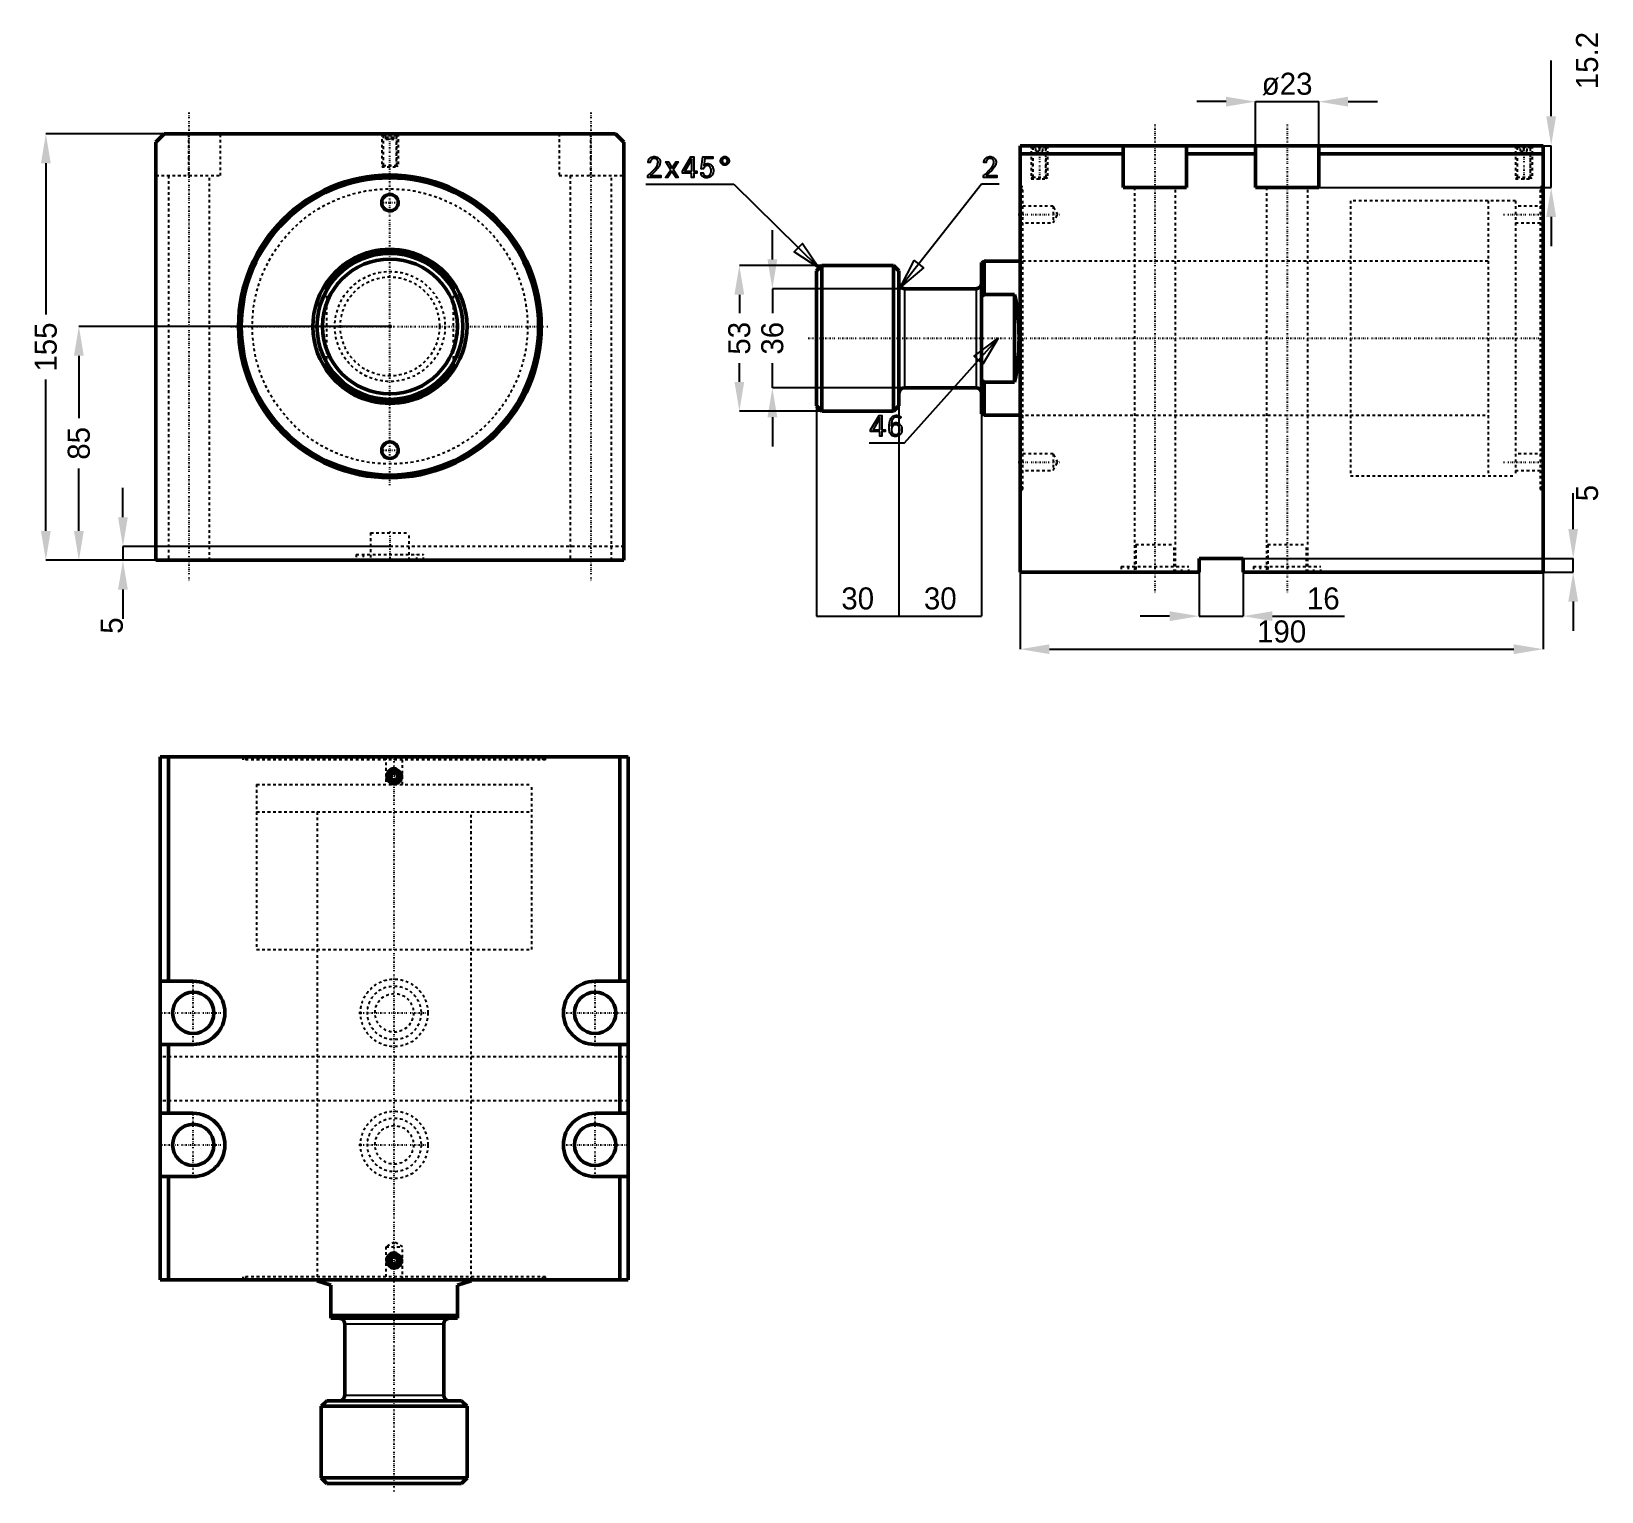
# Model space of a CAD drawing. Header units: millimetres. Extents: x -130 to 440, y -423 to 107.
import ezdxf

# ---------------------------------------------------------------- set-up
doc = ezdxf.new("R2010")
doc.units = ezdxf.units.MM
doc.linetypes.add('Center', pattern=[1.5, 0.45, -0.5, 0.05, -0.5])
doc.linetypes.add('Dashed', pattern=[2, 1, -1])
for name, color, linetype, lineweight in [('2d ConnectionPoints', 7, 'Continuous', 50), ('AM_0', 7, 'Continuous', 50), ('AM_4', 3, 'Continuous', 25), ('AM_5', 3, 'Continuous', 25), ('AM_7', 7, 'Center', 25), ('AM_9', 6, 'Dashed', 25)]:
    doc.layers.add(name, color=color, linetype=linetype, lineweight=lineweight)
doc.dimstyles.new('ISO-25', dxfattribs={"dimtxt": 2.5, "dimasz": 2.5, "dimexe": 1.25, "dimexo": 0.625, "dimtad": 1, "dimtxsty": 'Standard', "dimcen": 2.5, "dimadec": 0, "dimazin": 0, "dimtfac": 1, "dimtmove": 0, "dimatfit": 3, "dimfxl": 0, "dimarcsym": 0})

# ---------------------------------------------------------------- blocks, each defined once
blk = doc.blocks.new('1_JECX_MF_TLA_100_50_0_rod__0_in_JECX_MF_160_TLA_100_50_0__0')
at = {"layer": 'AM_0'}
for p, q in [((-23, 13.16), (-23, 15.97)), ((23, 15.97), (23, 13.16)), ((-23, -15.97), (-23, -13.16)), ((23, -13.16), (23, -15.97))]:
    blk.add_line(p, q, dxfattribs=at)
for points in [[(-23, 15.97), (-24.3, 13.9), (-25.42, 11.73), (-26.35, 9.47), (-27.07, 7.14), (-27.59, 4.75), (-27.9, 2.33), (-28, -0.11), (-27.88, -2.55), (-27.56, -4.97), (-27.02, -7.35), (-26.27, -9.68), (-25.33, -11.93), (-24.19, -14.1), (-23, -15.97)], [(23, -15.97), (24.3, -13.9), (25.42, -11.73), (26.35, -9.47), (27.07, -7.14), (27.59, -4.75), (27.9, -2.33), (28, 0.11), (27.88, 2.55), (27.56, 4.97), (27.02, 7.35), (26.27, 9.68), (25.33, 11.93), (24.19, 14.1), (23, 15.97)]]:
    blk.add_lwpolyline(points, dxfattribs=at)
for radius in [26.5, 24.5]:
    blk.add_circle((0, 0), radius, dxfattribs=at)
for radius, start, end in [(28, 34.7719, 145.2281), (27.5, 33.2419, 146.7581), (27.5, 213.2419, 326.7581), (28, 214.7719, 325.2281)]:
    blk.add_arc((0, 0), radius, start, end, dxfattribs=at)
at = {"layer": 'AM_9'}
for p, q in [((-23, 13.16), (-23, -13.16)), ((23, 13.16), (23, -13.16))]:
    blk.add_line(p, q, dxfattribs=at)
for radius in [20, 18]:
    blk.add_circle((0, 0), radius, dxfattribs=at)
blk = doc.blocks.new('2_JECX_MF_EXLA_100_50_0_body__0_in_JECX_MF_160_TLA_100_50_0__0')
at = {"layer": 'AM_0'}
for p, q in [((-82, 70), (-85, 67)), ((82, 70), (-82, 70)), ((85, 67), (82, 70)), ((-85, 67), (-85, -85)), ((85, -85), (85, 67)), ((-85, -85), (85, -85))]:
    blk.add_line(p, q, dxfattribs=at)
for centre, radius in [((0, 0), 55), ((0, 0), 54), ((0, 45), 3), ((0, -45), 3)]:
    blk.add_circle(centre, radius, dxfattribs=at)
at = {"layer": 'AM_5', "linetype": 'Dashed'}
for p, q in [((-3, 70), (-3, 58)), ((3, 70), (3, 58))]:
    blk.add_line(p, q, dxfattribs=at)
at = {"layer": 'AM_7'}
for p, q in [((-73, 77.75), (-73, -92.75)), ((73, 77.75), (73, -92.75)), ((0, -57.75), (0, 70.6)), ((-3.15, 45), (3.15, 45)), ((-57.75, 0), (57.75, 0)), ((-3.15, -45), (3.15, -45)), ((0, -74.5), (0, -85.5))]:
    blk.add_line(p, q, dxfattribs=at)
at = {"layer": 'AM_9'}
for p, q in [((-73, 54.8), (-73, 70)), ((-61.5, 54.8), (-61.5, 70)), ((-3, 70), (-2.46, 69.46)), ((-2.46, 69.46), (-2.46, 58.54)), ((-2.46, 69.46), (2.46, 69.46)), ((-1.9, 70), (-2.4, 69.5)), ((-2.4, 69.5), (-2.4, 58)), ((-2.4, 69.5), (2.4, 69.5)), ((-1.44, 68), (-1.44, 70)), ((-0.72, 68), (-0.72, 70)), ((0.72, 68), (0.72, 70)), ((1.44, 68), (1.44, 70)), ((2.4, 69.5), (1.9, 70)), ((2.4, 58), (2.4, 69.5)), ((2.46, 69.46), (3, 70)), ((2.46, 58.54), (2.46, 69.46)), ((61.5, 70), (61.5, 54.8)), ((73, 54.8), (73, 70)), ((-1.44, 68), (1.44, 68)), ((-2.46, 58.54), (-3, 58)), ((-3, 58), (3, 58)), ((-2.46, 58.54), (2.46, 58.54)), ((3, 58), (2.46, 58.54)), ((-85, 54.8), (-61.5, 54.8)), ((-80.5, 54.8), (-80.5, -85)), ((-65.5, -85), (-65.5, 54.8)), ((61.5, 54.8), (85, 54.8)), ((65.5, 54.8), (65.5, -85)), ((80.5, -85), (80.5, 54.8)), ((-7, -75), (7, -75)), ((-7, -75), (-7, -85)), ((7, -85), (7, -75)), ((85, -80), (-85, -80)), ((-12.25, -82.9), (12.25, -82.9)), ((-12.25, -82.9), (-12.25, -85)), ((-9.75, -82.9), (-9.75, -85)), ((9.75, -85), (9.75, -82.9)), ((12.25, -85), (12.25, -82.9))]:
    blk.add_line(p, q, dxfattribs=at)
blk.add_circle((0, 0), 50, dxfattribs=at)
blk = doc.blocks.new('*D3')
at = {"layer": 'AM_5', "color": 0, "lineweight": -2}
for p, q in [((-82, 70), (-125, 70)), ((-125, 59.33), (-125, 4.31)), ((-125, -74.33), (-125, -19.31)), ((-85, -85), (-125, -85))]:
    blk.add_line(p, q, dxfattribs=at)
at = {"layer": 'AM_5', "color": 0}
for points in [[(-123.22, 59.33), (-126.78, 59.33), (-125, 70)], [(-126.78, -74.33), (-123.22, -74.33), (-125, -85)]]:
    blk.add_solid(points, dxfattribs=at)
at = {"layer": 'Defpoints', "color": 0}
for p in [(-82, 70), (-125, -85), (-85, -85)]:
    blk.add_point(p, dxfattribs=at)
at = {"layer": 'AM_5', "color": 0, "insert": (-125, -7.5), "char_height": 8, "attachment_point": 5, "rotation": 90}
blk.add_mtext('155', dxfattribs=at)
blk = doc.blocks.new('*D4')
at = {"layer": 'AM_5', "color": 0, "lineweight": -2}
for p, q in [((0, 0), (-113, 0)), ((-113, -10.67), (-113, -33.34)), ((-113, -74.33), (-113, -51.66)), ((-85, -85), (-113, -85))]:
    blk.add_line(p, q, dxfattribs=at)
at = {"layer": 'AM_5', "color": 0}
for points in [[(-111.22, -10.67), (-114.78, -10.67), (-113, 0)], [(-114.78, -74.33), (-111.22, -74.33), (-113, -85)]]:
    blk.add_solid(points, dxfattribs=at)
at = {"layer": 'Defpoints', "color": 0}
for p in [(0, 0), (-113, -85), (-85, -85)]:
    blk.add_point(p, dxfattribs=at)
at = {"layer": 'AM_5', "color": 0, "insert": (-113, -42.5), "char_height": 8, "attachment_point": 5, "rotation": 90}
blk.add_mtext('85', dxfattribs=at)
blk = doc.blocks.new('*D5')
at = {"layer": 'AM_5', "color": 0, "lineweight": -2}
for p, q in [((-97, -69.33), (-97, -58.67)), ((0, -80), (-97, -80)), ((-97, -80), (-97, -85)), ((-85, -85), (-97, -85)), ((-97, -95.67), (-97, -106.33))]:
    blk.add_line(p, q, dxfattribs=at)
at = {"layer": 'AM_5', "color": 0}
for points in [[(-98.78, -69.33), (-95.22, -69.33), (-97, -80)], [(-95.22, -95.67), (-98.78, -95.67), (-97, -85)]]:
    blk.add_solid(points, dxfattribs=at)
at = {"layer": 'Defpoints', "color": 0}
for p in [(-97, -85), (-85, -85), (0, -80)]:
    blk.add_point(p, dxfattribs=at)
at = {"layer": 'AM_5', "color": 0, "insert": (-101, -108.73), "char_height": 8, "attachment_point": 5, "rotation": 90}
blk.add_mtext('5', dxfattribs=at)
blk = doc.blocks.new('1_JECX_MF_TLA_100_50_0_rod__0_in_JECX_MF_160_TLA_100_50_0__4')
at = {"layer": 'AM_0'}
for p, q in [((-28, 0), (-28, -0.38)), ((28, -0.38), (28, 0)), ((-23, -2), (-28, -0.38)), ((-23, -14), (-23, -2)), ((28, -0.38), (23, -2)), ((23, -2), (23, -14)), ((-23, -13), (23, -13)), ((-23, -14), (23, -14)), ((-18, -16), (-18, -42)), ((18, -42), (18, -16)), ((-24.5, -44), (-26.5, -46)), ((-24.5, -44), (24.5, -44)), ((26.5, -46), (24.5, -44)), ((-26.5, -46), (26.5, -46)), ((-26.5, -46), (-26.5, -72)), ((26.5, -72), (26.5, -46)), ((-26.5, -72), (-24.5, -74)), ((-26.5, -72), (26.5, -72)), ((-24.5, -74), (24.5, -74)), ((24.5, -74), (26.5, -72))]:
    blk.add_line(p, q, dxfattribs=at)
for centre, start, end in [((-20, -16), 360, 90), ((20, -16), 90, 180), ((-20, -42), 270, 360), ((20, -42), 180, 270)]:
    blk.add_arc(centre, 2, start, end, dxfattribs=at)
at = {"layer": 'AM_4'}
for p, q in [((-18, -16), (18, -16)), ((-18, -42), (18, -42))]:
    blk.add_line(p, q, dxfattribs=at)
at = {"layer": 'AM_7'}
blk.add_line((0, -77), (0, 190.69), dxfattribs=at)
at = {"layer": 'AM_9'}
for p, q in [((-50, 180), (50, 180)), ((-50, 180), (-50, 170)), ((50, 170), (50, 180)), ((-50, 170), (50, 170)), ((-28, 170), (-28, 0)), ((28, 0), (28, 170))]:
    blk.add_line(p, q, dxfattribs=at)
blk = doc.blocks.new('2_JECX_MF_EXLA_100_50_0_body__0_in_JECX_MF_160_TLA_100_50_0__4')
at = {"layer": 'AM_0'}
for p, q in [((85, 190), (-85, 190)), ((-85, 190), (-85, 0)), ((-82, 190), (-82, 108.5)), ((82, 190), (82, 108.5)), ((85, 190), (85, 0)), ((-0.72, 184.25), (-1.44, 183)), ((-1.44, 183), (-0.72, 181.75)), ((0.72, 184.25), (-0.72, 184.25)), ((1.44, 183), (0.72, 184.25)), ((0.72, 181.75), (1.44, 183)), ((-0.72, 181.75), (0.72, 181.75)), ((-73, 108.5), (-85, 108.5)), ((85, 108.5), (73, 108.5)), ((-85, 85.5), (-73, 85.5)), ((-82, 85.5), (-82, 60.5)), ((73, 85.5), (85, 85.5)), ((82, 85.5), (82, 60.5)), ((-73, 60.5), (-85, 60.5)), ((85, 60.5), (73, 60.5)), ((-85, 37.5), (-73, 37.5)), ((-82, 37.5), (-82, 0)), ((73, 37.5), (85, 37.5)), ((82, 37.5), (82, 0)), ((-0.72, 8.25), (-1.44, 7)), ((-1.44, 7), (-0.72, 5.75)), ((0.72, 8.25), (-0.72, 8.25)), ((-0.72, 5.75), (0.72, 5.75)), ((1.44, 7), (0.72, 8.25)), ((0.72, 5.75), (1.44, 7)), ((85, 0), (-85, 0))]:
    blk.add_line(p, q, dxfattribs=at)
for centre, radius in [((0, 183), 2.46), ((0, 183), 2.4), ((0, 183), 1.9), ((-73, 97), 7.5), ((73, 97), 7.5), ((-73, 49), 7.5), ((73, 49), 7.5), ((0, 7), 2.46), ((0, 7), 2.4), ((0, 7), 1.9)]:
    blk.add_circle(centre, radius, dxfattribs=at)
for centre, start, end in [((-73, 97), 270, 90), ((73, 97), 90, 270), ((-73, 49), 270, 90), ((73, 49), 90, 270)]:
    blk.add_arc(centre, 11.5, start, end, dxfattribs=at)
at = {"layer": 'AM_5'}
for centre in [(0, 183), (0, 7)]:
    blk.add_arc(centre, 3, 75, 15, dxfattribs=at)
at = {"layer": 'AM_7'}
for p, q in [((-3.15, 183), (3.15, 183)), ((-73, 84.93), (-73, 109.08)), ((73, 84.93), (73, 109.08)), ((-85.08, 97), (-60.93, 97)), ((-12.86, 97), (12.86, 97)), ((60.92, 97), (85.07, 97)), ((-73, 36.92), (-73, 61.08)), ((73, 36.92), (73, 61.08)), ((-85.08, 49), (-60.93, 49)), ((-12.86, 49), (12.86, 49)), ((60.92, 49), (85.07, 49)), ((-3.15, 7), (3.15, 7))]:
    blk.add_line(p, q, dxfattribs=at)
at = {"layer": 'AM_9'}
for p, q in [((-55, 190), (-55, 189)), ((55, 189), (-55, 189)), ((-54, 190), (-54, 189)), ((-3, 190), (-3, 180)), ((3, 180), (3, 190)), ((54, 189), (54, 190)), ((55, 189), (55, 190)), ((-50, 180), (50, 180)), ((-50, 180), (-50, 120)), ((50, 120), (50, 180)), ((-50, 120), (50, 120)), ((-28, 120), (-28, 0)), ((28, 0), (28, 120)), ((85, 81), (-85, 81)), ((85, 65), (-85, 65)), ((0, 13.73), (-3, 12)), ((-3, 12), (-3, 0)), ((-3, 12), (3, 12)), ((3, 12), (0, 13.73)), ((3, 0), (3, 12)), ((55, 1), (-55, 1)), ((-55, 1), (-55, 0)), ((-54, 1), (-54, 0)), ((54, 0), (54, 1)), ((55, 0), (55, 1))]:
    blk.add_line(p, q, dxfattribs=at)
for centre, radius in [((0, 97), 12.25), ((0, 97), 9.75), ((0, 97), 7), ((0, 49), 12.25), ((0, 49), 9.75), ((0, 49), 7)]:
    blk.add_circle(centre, radius, dxfattribs=at)
blk = doc.blocks.new('1_JECX_MF_TLA_100_50_0_rod__0_in_JECX_MF_160_TLA_100_50_0__2')
at = {"layer": 'AM_0'}
for p, q in [((-72, 26.5), (-74, 24.5)), ((-74, 24.5), (-74, -24.5)), ((-46, 26.5), (-72, 26.5)), ((-72, 26.5), (-72, -26.5)), ((-44, 24.5), (-46, 26.5)), ((-46, 26.5), (-46, -26.5)), ((-44, 24.5), (-44, -24.5)), ((-13, 28), (-14, 27.5)), ((-14, 27.5), (-14, -27.5)), ((0, 28), (-13, 28)), ((-13, 28), (-13, 15.97)), ((-16, 18), (-42, 18)), ((-13, 15.97), (-14, 15.07)), ((-2, 15.97), (-13, 15.97)), ((-2, 15.97), (-2, -15.97)), ((-14, -15.07), (-13, -15.97)), ((-13, -15.97), (-2, -15.97)), ((-13, -15.97), (-13, -28)), ((-42, -18), (-16, -18)), ((-74, -24.5), (-72, -26.5)), ((-72, -26.5), (-46, -26.5)), ((-46, -26.5), (-44, -24.5)), ((-14, -27.5), (-13, -28)), ((-13, -28), (0, -28))]:
    blk.add_line(p, q, dxfattribs=at)
blk.add_lwpolyline([(-2, -15.97), (-1.58, -13.9), (-1.21, -11.73), (-0.91, -9.47), (-0.68, -7.14), (-0.51, -4.75), (-0.41, -2.33), (-0.38, 0.11), (-0.41, 2.55), (-0.52, 4.97), (-0.69, 7.35), (-0.94, 9.68), (-1.24, 11.93), (-1.61, 14.1), (-2, 15.97)], dxfattribs=at)
for centre, start, end in [((-42, 20), 180, 270), ((-16, 20), 270, 360), ((-42, -20), 90, 180), ((-16, -20), 0, 90)]:
    blk.add_arc(centre, 2, start, end, dxfattribs=at)
at = {"layer": 'AM_4'}
for p, q in [((-42, 18), (-42, -18)), ((-16, 18), (-16, -18))]:
    blk.add_line(p, q, dxfattribs=at)
at = {"layer": 'AM_7'}
blk.add_line((-77, 0), (190.05, 0), dxfattribs=at)
at = {"layer": 'AM_9'}
for p, q in [((170, 50), (170, -50)), ((180, 50), (170, 50)), ((180, 50), (180, -50)), ((170, 28), (0, 28)), ((0, -28), (170, -28)), ((170, -50), (180, -50))]:
    blk.add_line(p, q, dxfattribs=at)
blk = doc.blocks.new('2_JECX_MF_EXLA_100_50_0_body__0_in_JECX_MF_160_TLA_100_50_0__2')
at = {"layer": 'AM_0'}
for p, q in [((0, -85), (0, 70)), ((190, 70), (0, 70)), ((37.5, 70), (37.5, 54.8)), ((60.5, 54.8), (60.5, 70)), ((85.5, 70), (85.5, 54.8)), ((108.5, 54.8), (108.5, 70)), ((190, -85), (190, 70)), ((37.5, 67), (0, 67)), ((85.5, 67), (60.5, 67)), ((190, 67), (108.5, 67)), ((37.5, 54.8), (60.5, 54.8)), ((85.5, 54.8), (108.5, 54.8)), ((65, -85), (0, -85)), ((65, -80), (65, -85)), ((81, -80), (65, -80)), ((81, -85), (81, -80)), ((190, -85), (81, -85))]:
    blk.add_line(p, q, dxfattribs=at)
at = {"layer": 'AM_5', "linetype": 'Dashed'}
for p, q in [((4, 70), (4, 58)), ((10, 70), (10, 58)), ((180, 70), (180, 58)), ((186, 70), (186, 58))]:
    blk.add_line(p, q, dxfattribs=at)
at = {"layer": 'AM_7'}
for p, q in [((49, 77.75), (49, -92.75)), ((97, 77.75), (97, -92.75)), ((7, 70.6), (7, 57.4)), ((183, 70.6), (183, 57.4)), ((-0.69, 45), (14.42, 45)), ((175.58, 45), (190.69, 45)), ((-0.69, -45), (14.42, -45)), ((175.58, -45), (190.69, -45))]:
    blk.add_line(p, q, dxfattribs=at)
at = {"layer": 'AM_9'}
for p, q in [((4, 70), (4.54, 69.46)), ((4.54, 69.46), (4.54, 58.54)), ((4.54, 69.46), (9.46, 69.46)), ((5.1, 70), (4.6, 69.5)), ((4.6, 69.5), (4.6, 58)), ((4.6, 69.5), (9.4, 69.5)), ((5.75, 68), (5.75, 70)), ((7, 68), (7, 70)), ((8.25, 68), (8.25, 70)), ((9.4, 69.5), (8.9, 70)), ((9.4, 58), (9.4, 69.5)), ((9.46, 69.46), (10, 70)), ((9.46, 58.54), (9.46, 69.46)), ((180, 70), (180.54, 69.46)), ((180.54, 69.46), (180.54, 58.54)), ((180.54, 69.46), (185.46, 69.46)), ((181.1, 70), (180.6, 69.5)), ((180.6, 69.5), (185.4, 69.5)), ((180.6, 69.5), (180.6, 58)), ((181.75, 68), (181.75, 70)), ((183, 68), (183, 70)), ((184.25, 68), (184.25, 70)), ((185.4, 69.5), (184.9, 70)), ((185.4, 58), (185.4, 69.5)), ((185.46, 69.46), (186, 70)), ((185.46, 58.54), (185.46, 69.46)), ((5.75, 68), (8.25, 68)), ((181.75, 68), (184.25, 68)), ((4.54, 58.54), (4, 58)), ((4, 58), (10, 58)), ((4.54, 58.54), (9.46, 58.54)), ((10, 58), (9.46, 58.54)), ((180.54, 58.54), (180, 58)), ((180, 58), (186, 58)), ((180.54, 58.54), (185.46, 58.54)), ((186, 58), (185.46, 58.54)), ((1, 55), (0, 55)), ((1, 54), (0, 54)), ((1, -55), (1, 55)), ((41.5, 54.8), (41.5, -85)), ((56.5, -85), (56.5, 54.8)), ((89.5, 54.8), (89.5, -85)), ((104.5, -85), (104.5, 54.8)), ((189, -55), (189, 55)), ((190, 55), (189, 55)), ((190, 54), (189, 54)), ((12, 48), (0, 48)), ((13.73, 45), (12, 48)), ((12, 48), (12, 42)), ((180, 50), (120, 50)), ((120, 50), (120, -50)), ((180, 50), (180, -50)), ((190, 48), (180, 48)), ((0, 42), (12, 42)), ((12, 42), (13.73, 45)), ((180, 42), (190, 42)), ((120, 28), (0, 28)), ((0, -28), (120, -28)), ((12, -42), (0, -42)), ((13.73, -45), (12, -42)), ((12, -42), (12, -48)), ((12, -48), (13.73, -45)), ((190, -42), (180, -42)), ((0, -48), (12, -48)), ((120, -50), (180, -50)), ((180, -48), (190, -48)), ((0, -54), (1, -54)), ((0, -55), (1, -55)), ((189, -54), (190, -54)), ((189, -55), (190, -55)), ((42, -75), (56, -75)), ((42, -75), (42, -85)), ((56, -85), (56, -75)), ((90, -75), (104, -75)), ((90, -75), (90, -85)), ((104, -85), (104, -75)), ((36.75, -82.9), (61.25, -82.9)), ((36.75, -82.9), (36.75, -85)), ((39.25, -82.9), (39.25, -85)), ((58.75, -85), (58.75, -82.9)), ((61.25, -85), (61.25, -82.9)), ((84.75, -82.9), (109.25, -82.9)), ((84.75, -82.9), (84.75, -85)), ((87.25, -82.9), (87.25, -85)), ((106.75, -85), (106.75, -82.9)), ((109.25, -85), (109.25, -82.9))]:
    blk.add_line(p, q, dxfattribs=at)
blk = doc.blocks.new('*D21')
at = {"layer": 'AM_5', "color": 0, "lineweight": -2}
for p, q in [((303.77, 81.69), (293.1, 81.69)), ((314.44, 65.69), (314.44, 81.69)), ((314.44, 81.69), (337.44, 81.69)), ((337.44, 65.69), (337.44, 81.69)), ((348.1, 81.69), (358.77, 81.69))]:
    blk.add_line(p, q, dxfattribs=at)
at = {"layer": 'AM_5', "color": 0}
for points in [[(303.77, 83.47), (303.77, 79.91), (314.44, 81.69)], [(348.1, 83.47), (348.1, 79.91), (337.44, 81.69)]]:
    blk.add_solid(points, dxfattribs=at)
at = {"layer": 'Defpoints', "color": 0}
for p in [(337.44, 81.69), (314.44, 65.69), (337.44, 65.69)]:
    blk.add_point(p, dxfattribs=at)
at = {"layer": 'AM_5', "color": 0, "insert": (325.94, 88.09), "char_height": 8, "attachment_point": 5}
blk.add_mtext('ø23', dxfattribs=at)
blk = doc.blocks.new('*D22')
at = {"layer": 'AM_5', "color": 0, "lineweight": -2}
for p, q in [((421.87, 76.36), (421.87, 96.62)), ((337.44, 65.69), (421.87, 65.69)), ((421.87, 50.49), (421.87, 65.69)), ((337.44, 50.49), (421.87, 50.49)), ((421.87, 39.82), (421.87, 29.16))]:
    blk.add_line(p, q, dxfattribs=at)
at = {"layer": 'AM_5', "color": 0}
for points in [[(420.09, 76.36), (423.65, 76.36), (421.87, 65.69)], [(420.09, 39.82), (423.65, 39.82), (421.87, 50.49)]]:
    blk.add_solid(points, dxfattribs=at)
at = {"layer": 'Defpoints', "color": 0}
for p in [(337.44, 65.69), (421.87, 65.69), (337.44, 50.49)]:
    blk.add_point(p, dxfattribs=at)
at = {"layer": 'AM_5', "color": 0, "insert": (434.94, 96.62), "char_height": 8, "attachment_point": 5, "rotation": 90}
blk.add_mtext('15.2', dxfattribs=at)
blk = doc.blocks.new('*D23')
at = {"layer": 'AM_5', "color": 0, "lineweight": -2}
for p, q in [((228.94, -89.31), (228.94, -117.31)), ((418.94, -89.31), (418.94, -117.31)), ((239.6, -117.31), (408.27, -117.31))]:
    blk.add_line(p, q, dxfattribs=at)
at = {"layer": 'AM_5', "color": 0}
for points in [[(239.6, -115.53), (239.6, -119.09), (228.94, -117.31)], [(408.27, -115.53), (408.27, -119.09), (418.94, -117.31)]]:
    blk.add_solid(points, dxfattribs=at)
at = {"layer": 'Defpoints', "color": 0}
for p in [(228.94, -89.31), (418.94, -89.31), (418.94, -117.31)]:
    blk.add_point(p, dxfattribs=at)
at = {"layer": 'AM_5', "color": 0, "insert": (323.94, -110.91), "char_height": 8, "attachment_point": 5}
blk.add_mtext('190', dxfattribs=at)
blk = doc.blocks.new('*D24')
at = {"layer": 'AM_5', "color": 0, "lineweight": -2}
for p, q in [((214.94, -24.31), (214.94, -105.31)), ((184.94, -28.81), (184.94, -105.31)), ((184.94, -105.31), (214.94, -105.31))]:
    blk.add_line(p, q, dxfattribs=at)
at = {"layer": 'Defpoints', "color": 0}
for p in [(214.94, -24.31), (184.94, -28.81), (214.94, -105.31)]:
    blk.add_point(p, dxfattribs=at)
at = {"layer": 'AM_5', "color": 0, "insert": (199.94, -98.91), "char_height": 8, "attachment_point": 5}
blk.add_mtext('30', dxfattribs=at)
blk = doc.blocks.new('*D25')
at = {"layer": 'AM_5', "color": 0, "lineweight": -2}
for p, q in [((154.94, -28.81), (154.94, -105.31)), ((184.94, -28.81), (184.94, -105.31)), ((154.94, -105.31), (184.94, -105.31))]:
    blk.add_line(p, q, dxfattribs=at)
at = {"layer": 'Defpoints', "color": 0}
for p in [(154.94, -28.81), (184.94, -28.81), (184.94, -105.31)]:
    blk.add_point(p, dxfattribs=at)
at = {"layer": 'AM_5', "color": 0, "insert": (169.94, -98.91), "char_height": 8, "attachment_point": 5}
blk.add_mtext('30', dxfattribs=at)
blk = doc.blocks.new('*D26')
at = {"layer": 'AM_5', "color": 0, "lineweight": -2}
for p, q in [((156.94, 22.19), (126.94, 22.19)), ((126.94, 11.52), (126.94, 4.76)), ((126.94, -20.14), (126.94, -13.38)), ((156.94, -30.81), (126.94, -30.81))]:
    blk.add_line(p, q, dxfattribs=at)
at = {"layer": 'AM_5', "color": 0}
for points in [[(125.16, 11.52), (128.72, 11.52), (126.94, 22.19)], [(125.16, -20.14), (128.72, -20.14), (126.94, -30.81)]]:
    blk.add_solid(points, dxfattribs=at)
at = {"layer": 'Defpoints', "color": 0}
for p in [(126.94, 22.19), (156.94, 22.19), (156.94, -30.81)]:
    blk.add_point(p, dxfattribs=at)
at = {"layer": 'AM_5', "color": 0, "insert": (126.94, -4.31), "char_height": 8, "attachment_point": 5, "rotation": 90}
blk.add_mtext('53', dxfattribs=at)
blk = doc.blocks.new('*D27')
at = {"layer": 'AM_5', "color": 0, "lineweight": -2}
for p, q in [((138.94, 24.36), (138.94, 35.02)), ((186.94, 13.69), (138.94, 13.69)), ((138.94, 13.69), (138.94, 4.76)), ((138.94, -22.31), (138.94, -13.38)), ((186.94, -22.31), (138.94, -22.31)), ((138.94, -32.98), (138.94, -43.64))]:
    blk.add_line(p, q, dxfattribs=at)
at = {"layer": 'AM_5', "color": 0}
for points in [[(137.16, 24.36), (140.72, 24.36), (138.94, 13.69)], [(137.16, -32.98), (140.72, -32.98), (138.94, -22.31)]]:
    blk.add_solid(points, dxfattribs=at)
at = {"layer": 'Defpoints', "color": 0}
for p in [(138.94, 13.69), (186.94, 13.69), (186.94, -22.31)]:
    blk.add_point(p, dxfattribs=at)
at = {"layer": 'AM_5', "color": 0, "insert": (138.94, -4.31), "char_height": 8, "attachment_point": 5, "rotation": 90}
blk.add_mtext('36', dxfattribs=at)
blk = doc.blocks.new('*D28')
at = {"layer": 'AM_5', "color": 0, "lineweight": -2}
for p, q in [((293.94, -84.31), (293.94, -105.31)), ((309.94, -89.31), (309.94, -105.31)), ((283.27, -105.31), (272.6, -105.31)), ((293.94, -105.31), (309.94, -105.31)), ((320.6, -105.31), (346.82, -105.31))]:
    blk.add_line(p, q, dxfattribs=at)
at = {"layer": 'AM_5', "color": 0}
for points in [[(283.27, -103.53), (283.27, -107.09), (293.94, -105.31)], [(320.6, -103.53), (320.6, -107.09), (309.94, -105.31)]]:
    blk.add_solid(points, dxfattribs=at)
at = {"layer": 'Defpoints', "color": 0}
for p in [(293.94, -84.31), (309.94, -89.31), (309.94, -105.31)]:
    blk.add_point(p, dxfattribs=at)
at = {"layer": 'AM_5', "color": 0, "insert": (339.08, -98.91), "char_height": 8, "attachment_point": 5}
blk.add_mtext('16', dxfattribs=at)
blk = doc.blocks.new('*D29')
at = {"layer": 'AM_5', "color": 0, "lineweight": -2}
for p, q in [((429.87, -73.64), (429.87, -60.58)), ((293.94, -84.31), (429.87, -84.31)), ((429.87, -89.31), (429.87, -84.31)), ((309.94, -89.31), (429.87, -89.31)), ((429.87, -99.98), (429.87, -110.64))]:
    blk.add_line(p, q, dxfattribs=at)
at = {"layer": 'AM_5', "color": 0}
for points in [[(428.09, -73.64), (431.65, -73.64), (429.87, -84.31)], [(428.09, -99.98), (431.65, -99.98), (429.87, -89.31)]]:
    blk.add_solid(points, dxfattribs=at)
at = {"layer": 'Defpoints', "color": 0}
for p in [(293.94, -84.31), (309.94, -89.31), (429.87, -89.31)]:
    blk.add_point(p, dxfattribs=at)
at = {"layer": 'AM_5', "color": 0, "insert": (434.94, -60.58), "char_height": 8, "attachment_point": 5, "rotation": 90}
blk.add_mtext('5', dxfattribs=at)

msp = doc.modelspace()

# ---------------------------------------------------------------- linework, layer by layer
at = {"layer": '2d ConnectionPoints'}
for p in [(0, 0), (228.937, -4.309), (1.556, -346.478)]:
    msp.add_point(p, dxfattribs=at)
at = {"layer": 'AM_5'}
for p, q in [((92.937, 51.691), (124.937, 51.691)), ((124.937, 51.691), (155.937, 21.191)), ((214.937, 51.691), (185.523, 14.277)), ((221.337, 51.691), (214.937, 51.691)), ((186.937, -42.309), (220.937, -4.309)), ((174.137, -42.309), (186.937, -42.309))]:
    msp.add_line(p, q, dxfattribs=at)
for points in [[(93.972, 55.069), (93.972, 55.069), (94.315, 55.382), (94.803, 55.839), (94.803, 55.839), (95.26, 56.282), (95.548, 56.569), (95.548, 56.569), (95.824, 56.859), (96.219, 57.313), (96.219, 57.313), (96.591, 57.793), (96.827, 58.127), (96.827, 58.127), (97.035, 58.459), (97.26, 58.933), (97.26, 58.933), (97.381, 59.376), (97.404, 59.655), (97.404, 59.655), (97.397, 59.812), (97.36, 60.034), (97.36, 60.034), (97.291, 60.239), (97.227, 60.368), (97.227, 60.368), (97.151, 60.487), (97.018, 60.645), (97.018, 60.645), (96.86, 60.777), (96.741, 60.851), (96.741, 60.851), (96.615, 60.913), (96.413, 60.98), (96.413, 60.98), (96.198, 61.016), (96.047, 61.023), (96.047, 61.023), (95.88, 61.016), (95.644, 60.979), (95.644, 60.979), (95.425, 60.91), (95.288, 60.846), (95.288, 60.846), (95.161, 60.769), (94.991, 60.63), (94.991, 60.63), (94.849, 60.462), (94.768, 60.334), (94.768, 60.334), (94.701, 60.195), (94.627, 59.968), (94.627, 59.968), (94.588, 59.719), (94.581, 59.541), (93.801, 59.541), (93.801, 59.541), (93.813, 59.808), (93.876, 60.179), (93.876, 60.179), (93.994, 60.516), (94.102, 60.721), (94.102, 60.721), (94.231, 60.909), (94.457, 61.156), (94.457, 61.156), (94.72, 61.359), (94.916, 61.47), (94.916, 61.47), (95.125, 61.562), (95.455, 61.661), (95.455, 61.661), (95.804, 61.715), (96.047, 61.725), (96.047, 61.725), (96.275, 61.715), (96.605, 61.665), (96.605, 61.665), (96.921, 61.572), (97.123, 61.486), (97.123, 61.486), (97.315, 61.381), (97.573, 61.191), (97.573, 61.191), (97.794, 60.96), (97.922, 60.784), (97.922, 60.784), (98.029, 60.592), (98.146, 60.279), (98.146, 60.279), (98.209, 59.937), (98.221, 59.692), (98.221, 59.692), (98.203, 59.415), (98.11, 58.988), (98.11, 58.988), (97.938, 58.55), (97.779, 58.251), (97.779, 58.251), (97.596, 57.954), (97.3, 57.524), (97.3, 57.524), (96.977, 57.113), (96.746, 56.85), (96.746, 56.85), (96.499, 56.582), (96.083, 56.149), (96.083, 56.149), (95.614, 55.676), (95.272, 55.339), (94.721, 54.799), (98.444, 54.793), (98.444, 54.091), (93.697, 54.091), (93.697, 54.819), (93.972, 55.069)], [(102.01, 56.946), (100.253, 59.811), (101.163, 59.811), (102.473, 57.643), (103.851, 59.811), (104.678, 59.811), (102.941, 57.014), (104.761, 54.091), (103.841, 54.091), (102.457, 56.338), (100.996, 54.091), (100.154, 54.091), (102.01, 56.946)], [(109.617, 55.755), (106.247, 55.755), (106.247, 56.431), (109.315, 61.631), (110.345, 61.631), (110.345, 56.457), (111.468, 56.457), (111.468, 55.755), (110.345, 55.755), (110.345, 54.091), (109.617, 54.091), (109.617, 55.755)], [(109.627, 56.457), (109.627, 60.758), (107.141, 56.457), (109.627, 56.457)], [(115.148, 53.998), (115.148, 53.998), (114.914, 54.006), (114.579, 54.048), (114.579, 54.048), (114.265, 54.126), (114.067, 54.198), (114.067, 54.198), (113.881, 54.287), (113.632, 54.453), (113.632, 54.453), (113.418, 54.66), (113.294, 54.819), (113.294, 54.819), (113.191, 54.997), (113.078, 55.295), (113.078, 55.295), (113.017, 55.633), (113.006, 55.88), (113.817, 55.88), (113.817, 55.88), (113.832, 55.647), (113.911, 55.342), (113.911, 55.342), (114.058, 55.091), (114.194, 54.955), (114.194, 54.955), (114.354, 54.842), (114.629, 54.721), (114.629, 54.721), (114.945, 54.655), (115.179, 54.643), (115.179, 54.643), (115.38, 54.654), (115.655, 54.711), (115.655, 54.711), (115.898, 54.819), (116.043, 54.918), (116.043, 54.918), (116.173, 55.035), (116.34, 55.237), (116.34, 55.237), (116.475, 55.469), (116.547, 55.641), (116.547, 55.641), (116.605, 55.823), (116.668, 56.109), (116.668, 56.109), (116.702, 56.41), (116.708, 56.619), (116.708, 56.619), (116.702, 56.81), (116.669, 57.087), (116.669, 57.087), (116.608, 57.354), (116.552, 57.526), (116.552, 57.526), (116.483, 57.689), (116.356, 57.909), (116.356, 57.909), (116.2, 58.099), (116.079, 58.21), (116.079, 58.21), (115.946, 58.303), (115.724, 58.405), (115.724, 58.405), (115.475, 58.459), (115.294, 58.47), (115.294, 58.47), (115.101, 58.457), (114.828, 58.39), (114.828, 58.39), (114.577, 58.267), (114.42, 58.153), (114.42, 58.153), (114.278, 58.016), (114.103, 57.777), (114.103, 57.777), (113.973, 57.495), (113.911, 57.284), (113.12, 57.284), (113.661, 61.652), (117.332, 61.652), (117.332, 60.976), (114.399, 60.976), (114.067, 58.475), (114.067, 58.475), (114.177, 58.609), (114.349, 58.785), (114.349, 58.785), (114.529, 58.929), (114.654, 59.008), (114.654, 59.008), (114.786, 59.073), (114.999, 59.143), (114.999, 59.143), (115.232, 59.18), (115.398, 59.187), (115.398, 59.187), (115.653, 59.174), (116.009, 59.102), (116.009, 59.102), (116.333, 58.968), (116.531, 58.844), (116.531, 58.844), (116.714, 58.697), (116.953, 58.439), (116.953, 58.439), (117.151, 58.137), (117.259, 57.911), (117.259, 57.911), (117.349, 57.669), (117.447, 57.287), (117.447, 57.287), (117.499, 56.882), (117.509, 56.598), (117.509, 56.598), (117.497, 56.299), (117.435, 55.877), (117.435, 55.877), (117.319, 55.486), (117.213, 55.243), (117.213, 55.243), (117.085, 55.018), (116.856, 54.719), (116.856, 54.719), (116.585, 54.467), (116.381, 54.325), (116.381, 54.325), (116.16, 54.207), (115.805, 54.08), (115.805, 54.08), (115.421, 54.011), (115.148, 53.998)], [(121.668, 58.563), (121.668, 58.563), (121.504, 58.572), (121.267, 58.617), (121.267, 58.617), (121.042, 58.701), (120.898, 58.779), (120.898, 58.779), (120.763, 58.872), (120.581, 59.033), (120.581, 59.033), (120.426, 59.223), (120.337, 59.364), (120.337, 59.364), (120.262, 59.514), (120.181, 59.749), (120.181, 59.749), (120.137, 59.995), (120.129, 60.165), (120.129, 60.165), (120.137, 60.335), (120.181, 60.581), (120.181, 60.581), (120.262, 60.816), (120.337, 60.966), (120.337, 60.966), (120.426, 61.107), (120.581, 61.297), (120.581, 61.297), (120.763, 61.458), (120.898, 61.551), (120.898, 61.551), (121.042, 61.628), (121.267, 61.713), (121.267, 61.713), (121.504, 61.758), (121.668, 61.767), (121.668, 61.767), (121.832, 61.758), (122.068, 61.713), (122.068, 61.713), (122.292, 61.628), (122.435, 61.551), (122.435, 61.551), (122.569, 61.458), (122.749, 61.297), (122.749, 61.297), (122.903, 61.109), (122.991, 60.968), (122.991, 60.968), (123.065, 60.819), (123.145, 60.584), (123.145, 60.584), (123.188, 60.337), (123.197, 60.165), (123.197, 60.165), (123.188, 59.993), (123.145, 59.746), (123.145, 59.746), (123.065, 59.511), (122.991, 59.362), (122.991, 59.362), (122.903, 59.221), (122.749, 59.033), (122.749, 59.033), (122.569, 58.872), (122.435, 58.779), (122.435, 58.779), (122.292, 58.701), (122.068, 58.617), (122.068, 58.617), (121.832, 58.572), (121.668, 58.563)], [(121.668, 59.198), (121.668, 59.198), (121.766, 59.203), (121.908, 59.23), (121.908, 59.23), (122.044, 59.281), (122.131, 59.328), (122.131, 59.328), (122.212, 59.384), (122.322, 59.481), (122.322, 59.481), (122.415, 59.596), (122.469, 59.681), (122.469, 59.681), (122.514, 59.772), (122.562, 59.914), (122.562, 59.914), (122.589, 60.062), (122.593, 60.165), (122.593, 60.165), (122.589, 60.268), (122.562, 60.416), (122.562, 60.416), (122.514, 60.558), (122.469, 60.649), (122.469, 60.649), (122.415, 60.734), (122.322, 60.849), (122.322, 60.849), (122.212, 60.946), (122.131, 61.002), (122.131, 61.002), (122.044, 61.049), (121.908, 61.1), (121.908, 61.1), (121.766, 61.127), (121.668, 61.132), (121.668, 61.132), (121.569, 61.127), (121.427, 61.1), (121.427, 61.1), (121.29, 61.049), (121.202, 61.002), (121.202, 61.002), (121.12, 60.946), (121.009, 60.849), (121.009, 60.849), (120.914, 60.734), (120.859, 60.649), (120.859, 60.649), (120.813, 60.558), (120.764, 60.416), (120.764, 60.416), (120.737, 60.268), (120.732, 60.165), (120.732, 60.165), (120.737, 60.062), (120.764, 59.914), (120.764, 59.914), (120.813, 59.772), (120.859, 59.681), (120.859, 59.681), (120.914, 59.596), (121.009, 59.481), (121.009, 59.481), (121.12, 59.384), (121.202, 59.328), (121.202, 59.328), (121.29, 59.281), (121.427, 59.23), (121.427, 59.23), (121.569, 59.203), (121.668, 59.198)], [(215.972, 55.069), (215.972, 55.069), (216.315, 55.382), (216.803, 55.839), (216.803, 55.839), (217.26, 56.282), (217.548, 56.569), (217.548, 56.569), (217.824, 56.859), (218.219, 57.313), (218.219, 57.313), (218.591, 57.793), (218.827, 58.127), (218.827, 58.127), (219.035, 58.459), (219.26, 58.933), (219.26, 58.933), (219.381, 59.376), (219.404, 59.655), (219.404, 59.655), (219.397, 59.812), (219.36, 60.034), (219.36, 60.034), (219.291, 60.239), (219.227, 60.368), (219.227, 60.368), (219.151, 60.487), (219.018, 60.645), (219.018, 60.645), (218.86, 60.777), (218.741, 60.851), (218.741, 60.851), (218.615, 60.913), (218.413, 60.98), (218.413, 60.98), (218.198, 61.016), (218.047, 61.023), (218.047, 61.023), (217.88, 61.016), (217.644, 60.979), (217.644, 60.979), (217.425, 60.91), (217.288, 60.846), (217.288, 60.846), (217.161, 60.769), (216.991, 60.63), (216.991, 60.63), (216.849, 60.462), (216.768, 60.334), (216.768, 60.334), (216.701, 60.195), (216.627, 59.968), (216.627, 59.968), (216.588, 59.719), (216.581, 59.541), (215.801, 59.541), (215.801, 59.541), (215.813, 59.808), (215.876, 60.179), (215.876, 60.179), (215.994, 60.516), (216.102, 60.721), (216.102, 60.721), (216.231, 60.909), (216.457, 61.156), (216.457, 61.156), (216.72, 61.359), (216.916, 61.47), (216.916, 61.47), (217.125, 61.562), (217.455, 61.661), (217.455, 61.661), (217.804, 61.715), (218.047, 61.725), (218.047, 61.725), (218.275, 61.715), (218.605, 61.665), (218.605, 61.665), (218.921, 61.572), (219.123, 61.486), (219.123, 61.486), (219.315, 61.381), (219.573, 61.191), (219.573, 61.191), (219.794, 60.96), (219.922, 60.784), (219.922, 60.784), (220.029, 60.592), (220.146, 60.279), (220.146, 60.279), (220.209, 59.937), (220.221, 59.692), (220.221, 59.692), (220.203, 59.415), (220.11, 58.988), (220.11, 58.988), (219.938, 58.55), (219.779, 58.251), (219.779, 58.251), (219.596, 57.954), (219.3, 57.524), (219.3, 57.524), (218.977, 57.113), (218.746, 56.85), (218.746, 56.85), (218.499, 56.582), (218.083, 56.149), (218.083, 56.149), (217.614, 55.676), (217.272, 55.339), (216.721, 54.799), (220.444, 54.793), (220.444, 54.091), (215.697, 54.091), (215.697, 54.819), (215.972, 55.069)], [(155.937, 21.191), (146.838, 27.152), (149.83, 30.193), (155.937, 21.191)], [(185.523, 14.277), (190.439, 23.981), (193.793, 21.344), (185.523, 14.277)], [(220.937, -4.309), (215.415, -13.68), (212.235, -10.835), (220.937, -4.309)], [(178.017, -38.245), (174.647, -38.245), (174.647, -37.569), (177.715, -32.369), (178.745, -32.369), (178.745, -37.543), (179.868, -37.543), (179.868, -38.245), (178.745, -38.245), (178.745, -39.909), (178.017, -39.909), (178.017, -38.245)], [(178.027, -37.543), (178.027, -33.242), (175.541, -37.543), (178.027, -37.543)], [(183.683, -39.971), (183.683, -39.971), (183.331, -39.955), (182.863, -39.869), (182.863, -39.869), (182.465, -39.71), (182.24, -39.563), (182.24, -39.563), (182.044, -39.388), (181.798, -39.081), (181.798, -39.081), (181.609, -38.72), (181.515, -38.45), (181.515, -38.45), (181.442, -38.156), (181.363, -37.672), (181.363, -37.672), (181.32, -37.135), (181.312, -36.747), (181.312, -36.747), (181.337, -35.951), (181.469, -34.891), (181.469, -34.891), (181.713, -33.991), (181.939, -33.481), (181.939, -33.481), (182.218, -33.055), (182.746, -32.592), (182.746, -32.592), (183.402, -32.343), (183.912, -32.296), (183.912, -32.296), (184.158, -32.303), (184.493, -32.341), (184.493, -32.341), (184.791, -32.412), (184.968, -32.478), (184.968, -32.478), (185.132, -32.555), (185.362, -32.69), (185.362, -32.69), (185.572, -32.846), (185.701, -32.961), (185.129, -33.429), (185.129, -33.429), (185.055, -33.344), (184.923, -33.229), (184.923, -33.229), (184.766, -33.13), (184.648, -33.073), (184.648, -33.073), (184.52, -33.025), (184.309, -32.974), (184.309, -32.974), (184.078, -32.946), (183.912, -32.941), (183.912, -32.941), (183.65, -32.961), (183.301, -33.068), (183.301, -33.068), (183.005, -33.267), (182.838, -33.45), (182.838, -33.45), (182.693, -33.661), (182.512, -34.002), (182.512, -34.002), (182.373, -34.374), (182.305, -34.638), (182.305, -34.638), (182.251, -34.915), (182.182, -35.351), (182.182, -35.351), (182.129, -35.812), (182.103, -36.133), (182.103, -36.133), (182.219, -35.91), (182.415, -35.617), (182.415, -35.617), (182.639, -35.375), (182.802, -35.242), (182.802, -35.242), (182.977, -35.132), (183.26, -35.013), (183.26, -35.013), (183.568, -34.95), (183.787, -34.937), (183.787, -34.937), (184.045, -34.952), (184.409, -35.028), (184.409, -35.028), (184.744, -35.169), (184.952, -35.299), (184.952, -35.299), (185.145, -35.453), (185.399, -35.719), (185.399, -35.719), (185.611, -36.028), (185.73, -36.258), (185.73, -36.258), (185.828, -36.501), (185.934, -36.877), (185.934, -36.877), (185.992, -37.268), (186.003, -37.537), (186.003, -37.537), (185.991, -37.818), (185.928, -38.214), (185.928, -38.214), (185.811, -38.581), (185.704, -38.809), (185.704, -38.809), (185.575, -39.02), (185.347, -39.3), (185.347, -39.3), (185.077, -39.535), (184.874, -39.667), (184.874, -39.667), (184.657, -39.776), (184.311, -39.895), (184.311, -39.895), (183.942, -39.959), (183.683, -39.971)], [(183.694, -39.316), (183.694, -39.316), (183.881, -39.307), (184.14, -39.259), (184.14, -39.259), (184.373, -39.169), (184.513, -39.087), (184.513, -39.087), (184.641, -38.988), (184.807, -38.813), (184.807, -38.813), (184.945, -38.606), (185.02, -38.45), (185.02, -38.45), (185.082, -38.282), (185.149, -38.01), (185.149, -38.01), (185.185, -37.715), (185.191, -37.506), (185.191, -37.506), (185.185, -37.31), (185.151, -37.032), (185.151, -37.032), (185.088, -36.771), (185.03, -36.607), (185.03, -36.607), (184.959, -36.453), (184.829, -36.248), (184.829, -36.248), (184.669, -36.072), (184.547, -35.972), (184.547, -35.972), (184.412, -35.888), (184.188, -35.797), (184.188, -35.797), (183.938, -35.748), (183.756, -35.738), (183.756, -35.738), (183.568, -35.748), (183.305, -35.801), (183.305, -35.801), (183.064, -35.898), (182.916, -35.988), (182.916, -35.988), (182.781, -36.095), (182.601, -36.282), (182.601, -36.282), (182.451, -36.502), (182.368, -36.666), (182.368, -36.666), (182.299, -36.842), (182.224, -37.122), (182.224, -37.122), (182.183, -37.421), (182.175, -37.631), (182.175, -37.631), (182.183, -37.822), (182.22, -38.093), (182.22, -38.093), (182.289, -38.345), (182.352, -38.502), (182.352, -38.502), (182.43, -38.648), (182.57, -38.843), (182.57, -38.843), (182.74, -39.007), (182.87, -39.1), (182.87, -39.1), (183.012, -39.178), (183.246, -39.262), (183.246, -39.262), (183.506, -39.307), (183.694, -39.316)]]:
    msp.add_lwpolyline(points, dxfattribs=at)

# ---------------------------------------------------------------- block references
for name, p in [('2_JECX_MF_EXLA_100_50_0_body__0_in_JECX_MF_160_TLA_100_50_0__0', (0, 0)), ('2_JECX_MF_EXLA_100_50_0_body__0_in_JECX_MF_160_TLA_100_50_0__2', (228.937, -4.309)), ('1_JECX_MF_TLA_100_50_0_rod__0_in_JECX_MF_160_TLA_100_50_0__2', (228.937, -4.309)), ('1_JECX_MF_TLA_100_50_0_rod__0_in_JECX_MF_160_TLA_100_50_0__0', (0, 0)), ('2_JECX_MF_EXLA_100_50_0_body__0_in_JECX_MF_160_TLA_100_50_0__4', (1.556, -346.478)), ('1_JECX_MF_TLA_100_50_0_rod__0_in_JECX_MF_160_TLA_100_50_0__4', (1.556, -346.478))]:
    msp.add_blockref(name, p)

# ---------------------------------------------------------------- dimensions: what is measured, and where the dimension line sits
for base, p1, p2, text, picture, middle in [((421.871, 65.691), (337.437, 50.491), (337.437, 65.691), '15.2', '*D22', (434.937, 96.625)), ((-125, -85), (-82, 70), (-85, -85), '155', '*D3', (-125, -7.5)), ((138.937, 13.691), (186.937, -22.309), (186.937, 13.691), '36', '*D27', (138.937, -4.309)), ((126.937, 22.191), (156.937, -30.809), (156.937, 22.191), '53', '*D26', (126.937, -4.309)), ((-113, -85), (0, 0), (-85, -85), '85', '*D4', (-113, -42.5)), ((-97, -85), (0, -80), (-85, -85), '5', '*D5', (-101, -108.733)), ((429.871, -89.309), (293.937, -84.309), (309.937, -89.309), '5', '*D29', (434.937, -60.575))]:
    dim = msp.add_linear_dim(base=base, p1=p1, p2=p2, angle=90, text=text, dimstyle='ISO-25', override={"dimtxt": 8, "dimasz": 10.666667, "dimexe": 0, "dimexo": 0, "dimgap": 2.4}, dxfattribs=at)
    dim.commit()
    dim.dimension.update_dxf_attribs({"geometry": picture, "text_midpoint": middle, "dimtype": 160, "text_rotation": 90})
for base, p1, p2, text, override, picture, middle in [((337.437, 81.691), (314.437, 65.691), (337.437, 65.691), 'ø23', {"dimtxt": 8, "dimasz": 10.666667, "dimexe": 0, "dimexo": 0, "dimgap": 2.4}, '*D21', (325.937, 81.691)), ((214.937, -105.309), (184.937, -28.809), (214.937, -24.309), '30', {"dimtxt": 8, "dimasz": 0, "dimexe": 0, "dimexo": 0, "dimgap": 2.4}, '*D24', (199.937, -105.309)), ((184.937, -105.309), (154.937, -28.809), (184.937, -28.809), '30', {"dimtxt": 8, "dimasz": 0, "dimexe": 0, "dimexo": 0, "dimgap": 2.4}, '*D25', (169.937, -105.309)), ((309.937, -105.309), (293.937, -84.309), (309.937, -89.309), '16', {"dimtxt": 8, "dimasz": 10.666667, "dimexe": 0, "dimexo": 0, "dimgap": 2.4}, '*D28', (339.084, -105.309)), ((418.937, -117.309), (228.937, -89.309), (418.937, -89.309), '190', {"dimtxt": 8, "dimasz": 10.666667, "dimexe": 0, "dimexo": 0, "dimgap": 2.4}, '*D23', (323.937, -117.309))]:
    dim = msp.add_linear_dim(base=base, p1=p1, p2=p2, text=text, dimstyle='ISO-25', override=override, dxfattribs=at)
    dim.commit()
    dim.dimension.update_dxf_attribs({"geometry": picture, "text_midpoint": middle, "dimtype": 160})

doc.saveas('drawing.dxf')
